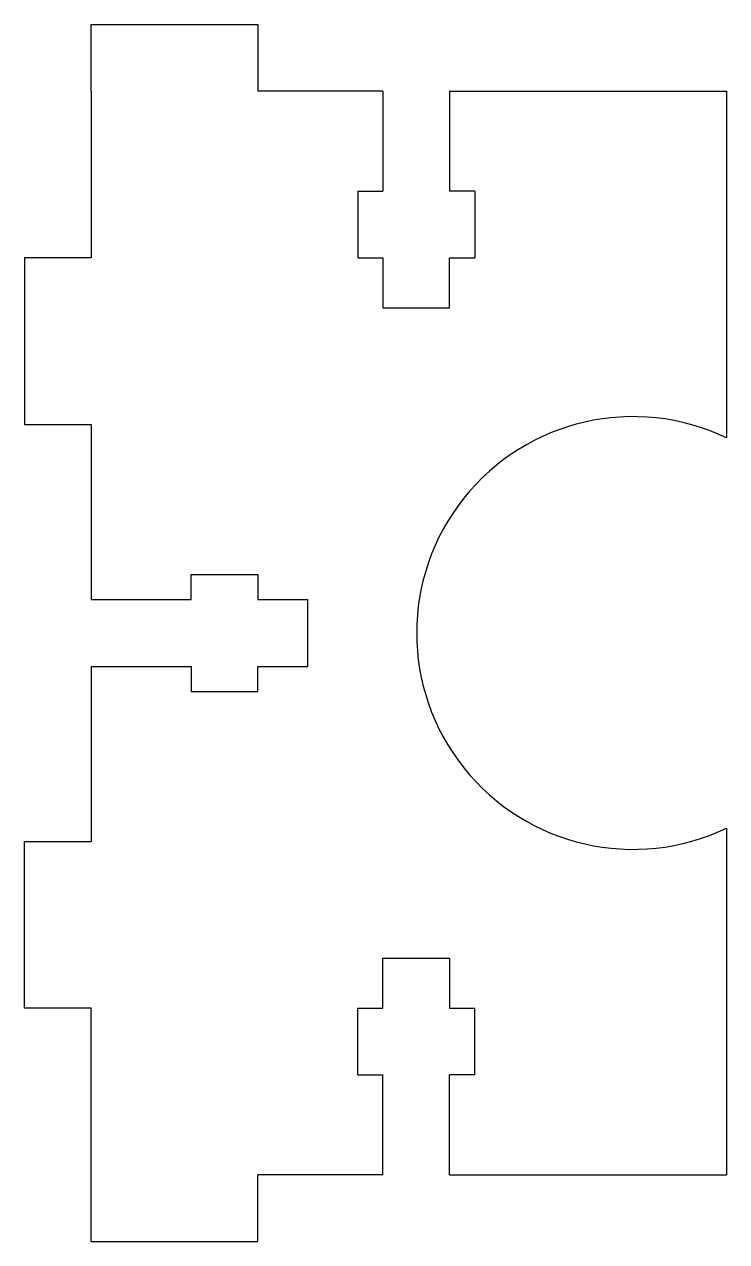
# Model space of a CAD drawing. Extents: x -36.5 to 5.6, y -36.5 to 36.5.
import ezdxf

# ---------------------------------------------------------------- set-up
doc = ezdxf.new("R2010")
doc.units = 0
doc.header["$MEASUREMENT"] = 0
doc.layers.add('VISIBLE', color=7, linetype='CONTINUOUS')

msp = doc.modelspace()

# ---------------------------------------------------------------- linework, layer by layer
at = {"layer": 'VISIBLE'}
for p, q in [((-32.498, 36.5), (-22.498, 36.5)), ((-32.498, 32.5), (-32.498, 36.5)), ((-22.498, 36.5), (-22.498, 32.5)), ((-32.498, 32.5), (-32.5, 22.5)), ((-14.998, 32.5), (-22.498, 32.5)), ((-14.998, 32.5), (-14.998, 26.5)), ((-10.998, 32.5), (5.611, 32.5)), ((-10.998, 32.5), (-10.998, 26.5)), ((5.611, 32.5), (5.611, 11.699)), ((-16.498, 26.5), (-16.498, 22.5)), ((-16.498, 26.5), (-14.998, 26.5)), ((-9.498, 26.5), (-10.998, 26.5)), ((-9.498, 26.5), (-9.498, 22.5)), ((-32.5, 22.5), (-36.5, 22.5)), ((-36.5, 22.5), (-36.5, 12.5)), ((-16.498, 22.5), (-14.998, 22.5)), ((-14.998, 22.5), (-14.998, 19.5)), ((-10.998, 22.5), (-9.498, 22.5)), ((-10.998, 19.5), (-10.998, 22.5)), ((-14.998, 19.5), (-10.998, 19.5)), ((-36.5, 12.5), (-32.5, 12.5)), ((-32.5, 12.5), (-32.5, 2)), ((-26.5, 2), (-26.5, 3.5)), ((-26.5, 3.5), (-22.5, 3.5)), ((-22.5, 3.5), (-22.5, 2)), ((-32.5, 2), (-26.5, 2)), ((-22.5, 2), (-19.5, 2)), ((-19.5, -2), (-19.5, 2)), ((-32.5, -2), (-26.5, -2)), ((-32.5, -2), (-32.5, -12.5)), ((-26.5, -2), (-26.5, -3.5)), ((-22.5, -2), (-19.5, -2)), ((-22.5, -3.5), (-22.5, -2)), ((-26.5, -3.5), (-22.5, -3.5)), ((5.611, -11.699), (5.611, -32.5)), ((-36.498, -12.5), (-32.5, -12.5)), ((-36.498, -22.5), (-36.498, -12.5)), ((-14.998, -22.5), (-14.998, -19.5)), ((-14.998, -19.5), (-10.998, -19.5)), ((-10.998, -19.5), (-10.998, -22.5)), ((-32.498, -22.5), (-36.498, -22.5)), ((-32.498, -36.5), (-32.498, -22.5)), ((-16.498, -26.5), (-16.498, -22.5)), ((-16.498, -22.5), (-14.998, -22.5)), ((-10.998, -22.5), (-9.498, -22.5)), ((-9.498, -26.5), (-9.498, -22.5)), ((-16.498, -26.5), (-14.998, -26.5)), ((-14.998, -32.5), (-14.998, -26.5)), ((-9.498, -26.5), (-10.998, -26.5)), ((-10.998, -32.5), (-10.998, -26.5)), ((-22.498, -36.5), (-22.498, -32.5)), ((-14.998, -32.5), (-22.498, -32.5)), ((-10.998, -32.5), (5.611, -32.5)), ((-32.498, -36.5), (-22.498, -36.5))]:
    msp.add_line(p, q, dxfattribs=at)
msp.add_arc((-0.001, 0), 12.975, 64.3748, 295.6252, dxfattribs=at)

doc.saveas('drawing.dxf')
